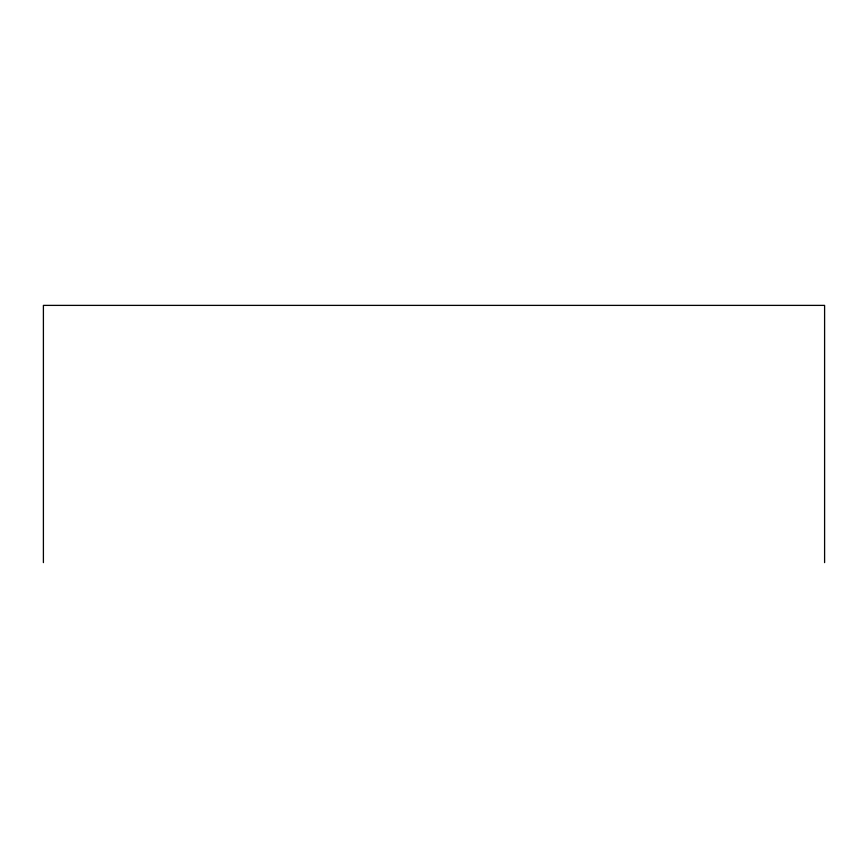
<?xml version="1.0" encoding="UTF-8"?>
<svg xmlns="http://www.w3.org/2000/svg" width="868" height="868" viewBox="0 0 868 868"><rect width="100%" height="100%" fill="white"/><g stroke="black" fill="none" stroke-linecap="round" stroke-linejoin="round"><path stroke-width="1.3" d="M824.6 562.616L824.6 305.384L43.4 305.384L43.4 562.616"/></g></svg>
